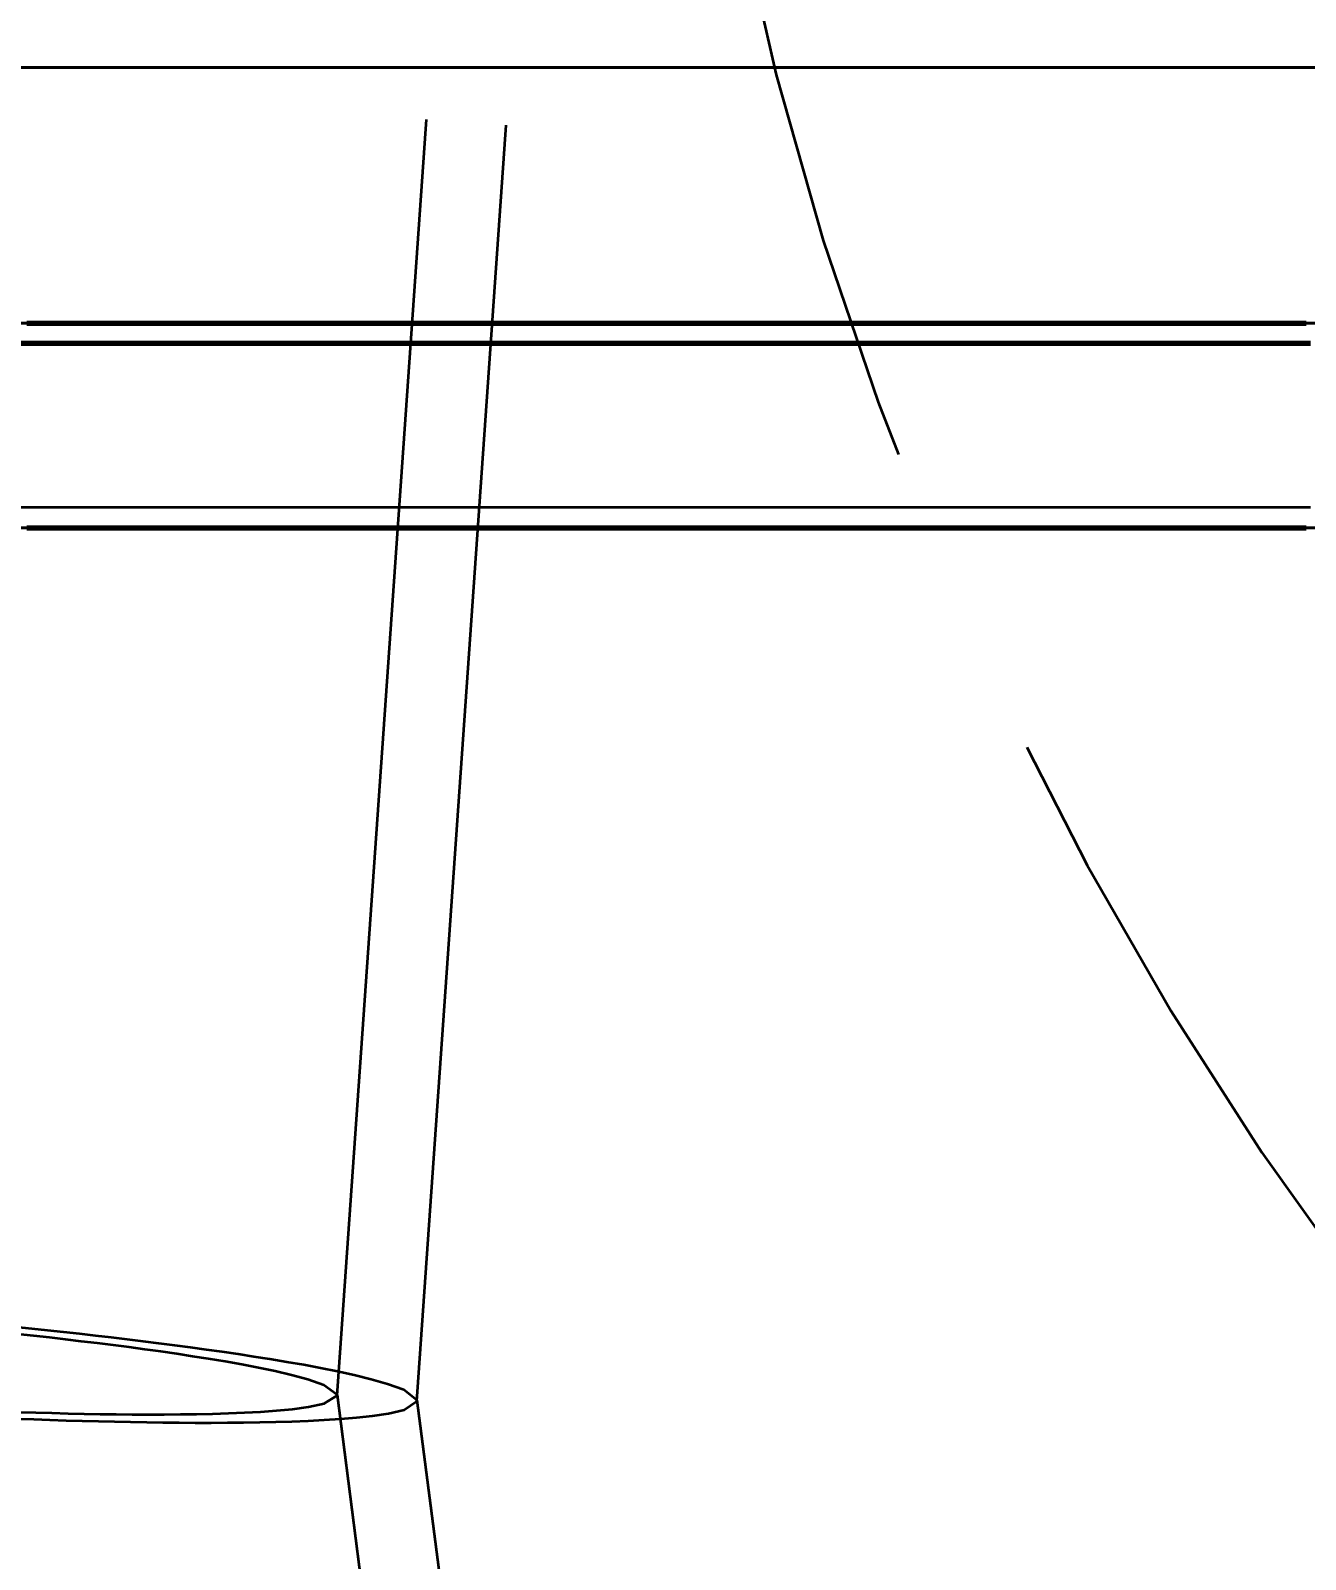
# Model space of a CAD drawing. Header units: millimetres. Extents: x 0 to 2382, y 0 to 420.
# Drawn here: x 148.603 to 152.588, y 221.843 to 226.624 of the extents above; entities that cross this region are included whole.
import ezdxf

# ---------------------------------------------------------------- set-up
doc = ezdxf.new("R2010")
doc.units = ezdxf.units.MM
doc.linetypes.add('IRAM-E-TRAZOS', pattern=[5, 4, -1])
for name, color, linetype, lineweight in [('01-VISIBLE', 7, 'CONTINUOUS', 70), ('02-OCULTA', 4, 'IRAM-E-TRAZOS', 35), ('04-COTA', 3, 'CONTINUOUS', 18)]:
    doc.layers.add(name, color=color, linetype=linetype, lineweight=lineweight)
doc.styles.add('ISO3098', font='isocpeur.ttf')
doc.dimstyles.new('FLAMA-IRAM', dxfattribs={"dimtxt": 3.5, "dimasz": 3.5, "dimexe": 2, "dimexo": 1.5, "dimgap": 1, "dimtad": 1, "dimdec": 1, "dimtxsty": 'ISO3098', "dimblk": 'IRAM_FLECHA', "dimblk1": 'IRAM_FLECHA', "dimblk2": 'IRAM_FLECHA', "dimcen": 2.5, "dimclrd": 256, "dimclre": 256, "dimclrt": 256, "dimazin": 3, "dimtfac": 1, "dimtmove": 0, "dimatfit": 3, "dimlwd": 18, "dimlwe": 18})

# ---------------------------------------------------------------- blocks, each defined once
blk = doc.blocks.new('IRAM_FLECHA')
blk.add_solid([(0, 0), (-1, 0.125), (-1, -0.125)])

msp = doc.modelspace()

# ---------------------------------------------------------------- linework, layer by layer
at = {"layer": '01-VISIBLE'}
for points in [[(148.5909, 225.7094), (148.6709, 225.7094), (148.7509, 225.7094), (148.8309, 225.7094), (148.9109, 225.7094), (148.9909, 225.7094), (149.0709, 225.7094), (149.1509, 225.7094), (149.2309, 225.7094), (149.3109, 225.7094), (149.3909, 225.7094), (149.4709, 225.7094), (149.5509, 225.7094), (149.6309, 225.7094), (149.7109, 225.7094), (149.7909, 225.7094), (149.8709, 225.7094), (149.9509, 225.7094), (150.0309, 225.7094), (150.1109, 225.7094), (150.1909, 225.7094), (150.2709, 225.7094), (150.3509, 225.7094), (150.4309, 225.7094), (150.5109, 225.7094), (150.5909, 225.7094), (150.6709, 225.7094), (150.7509, 225.7094), (150.8309, 225.7094), (150.9109, 225.7094), (150.9909, 225.7094), (151.0709, 225.7094), (151.1509, 225.7094), (151.2309, 225.7094), (151.3109, 225.7094), (151.3909, 225.7094), (151.4709, 225.7094), (151.5509, 225.7094), (151.6309, 225.7094), (151.7109, 225.7094), (151.7909, 225.7094), (151.8709, 225.7094), (151.9509, 225.7094), (152.0309, 225.7094), (152.1109, 225.7094), (152.1909, 225.7094), (152.2709, 225.7094), (152.3509, 225.7094), (152.4309, 225.7094), (152.5109, 225.7094), (152.5909, 225.7094)], [(152.6037, 225.6454), (152.5245, 225.6454), (152.4453, 225.6454), (152.3661, 225.6454), (152.2869, 225.6454), (152.2077, 225.6454), (152.1285, 225.6454), (152.0493, 225.6454), (151.9701, 225.6454), (151.8909, 225.6454), (151.8117, 225.6454), (151.7325, 225.6454), (151.6533, 225.6454), (151.5741, 225.6454), (151.4949, 225.6454), (151.4157, 225.6454), (151.3365, 225.6454), (151.2573, 225.6454), (151.1781, 225.6454), (151.0989, 225.6454), (151.0197, 225.6454), (150.9405, 225.6454), (150.8613, 225.6454), (150.7821, 225.6454), (150.7029, 225.6454), (150.6237, 225.6454), (150.5445, 225.6454), (150.4653, 225.6454), (150.3861, 225.6454), (150.3069, 225.6454), (150.2277, 225.6454), (150.1485, 225.6454), (150.0693, 225.6454), (149.9901, 225.6454), (149.9109, 225.6454), (149.8317, 225.6454), (149.7525, 225.6454), (149.6733, 225.6454), (149.5941, 225.6454), (149.5149, 225.6454), (149.4357, 225.6454), (149.3565, 225.6454), (149.2773, 225.6454), (149.1981, 225.6454), (149.1189, 225.6454), (149.0397, 225.6454), (148.9605, 225.6454), (148.8813, 225.6454), (148.8021, 225.6454), (148.7229, 225.6454), (148.6437, 225.6454), (148.5645, 225.6454)], [(148.5909, 225.0694), (148.6709, 225.0694), (148.7509, 225.0694), (148.8309, 225.0694), (148.9109, 225.0694), (148.9909, 225.0694), (149.0709, 225.0694), (149.1509, 225.0694), (149.2309, 225.0694), (149.3109, 225.0694), (149.3909, 225.0694), (149.4709, 225.0694), (149.5509, 225.0694), (149.6309, 225.0694), (149.7109, 225.0694), (149.7909, 225.0694), (149.8709, 225.0694), (149.9509, 225.0694), (150.0309, 225.0694), (150.1109, 225.0694), (150.1909, 225.0694), (150.2709, 225.0694), (150.3509, 225.0694), (150.4309, 225.0694), (150.5109, 225.0694), (150.5909, 225.0694), (150.6709, 225.0694), (150.7509, 225.0694), (150.8309, 225.0694), (150.9109, 225.0694), (150.9909, 225.0694), (151.0709, 225.0694), (151.1509, 225.0694), (151.2309, 225.0694), (151.3109, 225.0694), (151.3909, 225.0694), (151.4709, 225.0694), (151.5509, 225.0694), (151.6309, 225.0694), (151.7109, 225.0694), (151.7909, 225.0694), (151.8709, 225.0694), (151.9509, 225.0694), (152.0309, 225.0694), (152.1109, 225.0694), (152.1909, 225.0694), (152.2709, 225.0694), (152.3509, 225.0694), (152.4309, 225.0694), (152.5109, 225.0694), (152.5909, 225.0694)]]:
    msp.add_lwpolyline(points, dxfattribs=at)
at = {"layer": '02-OCULTA'}
for p, q in [((149.561, 222.3557), (151.9258, 256.173)), ((149.8104, 222.3383), (152.1752, 256.1555)), ((149.561, 222.3578), (150.0808, 218.3245)), ((149.8104, 222.3407), (150.3302, 218.3073))]:
    msp.add_line(p, q, dxfattribs=at)
for points in [[(152.6181, 226.5094), (152.5397, 226.5094), (152.4613, 226.5094), (152.3829, 226.5094), (152.3045, 226.5094), (152.2261, 226.5094), (152.1477, 226.5094), (152.0693, 226.5094), (151.9909, 226.5094), (151.9125, 226.5094), (151.8341, 226.5094), (151.7557, 226.5094), (151.6773, 226.5094), (151.5989, 226.5094), (151.5205, 226.5094), (151.4421, 226.5094), (151.3637, 226.5094), (151.2853, 226.5094), (151.2069, 226.5094), (151.1285, 226.5094), (151.0501, 226.5094), (150.9717, 226.5094), (150.8933, 226.5094), (150.8149, 226.5094), (150.7365, 226.5094), (150.6581, 226.5094), (150.5797, 226.5094), (150.5013, 226.5094), (150.4229, 226.5094), (150.3445, 226.5094), (150.2661, 226.5094), (150.1877, 226.5094), (150.1093, 226.5094), (150.0309, 226.5094), (149.9525, 226.5094), (149.8741, 226.5094), (149.7957, 226.5094), (149.7173, 226.5094), (149.6389, 226.5094), (149.5605, 226.5094), (149.4821, 226.5094), (149.4037, 226.5094), (149.3253, 226.5094), (149.2469, 226.5094), (149.1685, 226.5094), (149.0901, 226.5094), (149.0117, 226.5094), (148.9333, 226.5094), (148.8549, 226.5094), (148.7765, 226.5094), (148.6981, 226.5094), (148.6197, 226.5094), (148.5413, 226.5094)], [(148.5413, 226.5094), (148.6197, 226.5094), (148.6981, 226.5094), (148.7765, 226.5094), (148.8549, 226.5094), (148.9333, 226.5094), (149.0117, 226.5094), (149.0901, 226.5094), (149.1685, 226.5094), (149.2469, 226.5094), (149.3253, 226.5094), (149.4037, 226.5094), (149.4821, 226.5094), (149.5605, 226.5094), (149.6389, 226.5094), (149.7173, 226.5094), (149.7957, 226.5094), (149.8741, 226.5094), (149.9525, 226.5094), (150.0309, 226.5094), (150.1093, 226.5094), (150.1877, 226.5094), (150.2661, 226.5094), (150.3445, 226.5094), (150.4229, 226.5094), (150.5013, 226.5094), (150.5797, 226.5094), (150.6581, 226.5094), (150.7365, 226.5094), (150.8149, 226.5094), (150.8933, 226.5094), (150.9717, 226.5094), (151.0501, 226.5094), (151.1285, 226.5094), (151.2069, 226.5094), (151.2853, 226.5094), (151.3637, 226.5094), (151.4421, 226.5094), (151.5205, 226.5094), (151.5989, 226.5094), (151.6773, 226.5094), (151.7557, 226.5094), (151.8341, 226.5094), (151.9125, 226.5094), (151.9909, 226.5094), (152.0693, 226.5094), (152.1477, 226.5094), (152.2261, 226.5094), (152.3045, 226.5094), (152.3829, 226.5094), (152.4613, 226.5094), (152.5397, 226.5094), (152.6181, 226.5094)], [(152.6517, 226.5094), (152.5749, 226.5094), (152.4981, 226.5094), (152.4213, 226.5094), (152.3445, 226.5094), (152.2677, 226.5094), (152.1909, 226.5094), (152.1141, 226.5094), (152.0373, 226.5094), (151.9605, 226.5094), (151.8837, 226.5094), (151.8069, 226.5094), (151.7301, 226.5094), (151.6533, 226.5094), (151.5765, 226.5094), (151.4997, 226.5094), (151.4229, 226.5094), (151.3461, 226.5094), (151.2693, 226.5094), (151.1925, 226.5094), (151.1157, 226.5094), (151.0389, 226.5094), (150.9621, 226.5094), (150.8853, 226.5094), (150.8085, 226.5094), (150.7317, 226.5094), (150.6549, 226.5094), (150.5781, 226.5094), (150.5013, 226.5094), (150.4245, 226.5094), (150.3477, 226.5094), (150.2709, 226.5094), (150.1941, 226.5094), (150.1173, 226.5094), (150.0405, 226.5094), (149.9637, 226.5094), (149.8869, 226.5094), (149.8101, 226.5094), (149.7333, 226.5094), (149.6565, 226.5094), (149.5797, 226.5094), (149.5029, 226.5094), (149.4261, 226.5094), (149.3493, 226.5094), (149.2725, 226.5094), (149.1957, 226.5094), (149.1189, 226.5094), (149.0421, 226.5094), (148.9653, 226.5094), (148.8885, 226.5094), (148.8117, 226.5094), (148.7349, 226.5094), (148.6581, 226.5094), (148.5813, 226.5094)], [(148.5813, 226.5094), (148.6581, 226.5094), (148.7349, 226.5094), (148.8117, 226.5094), (148.8885, 226.5094), (148.9653, 226.5094), (149.0421, 226.5094), (149.1189, 226.5094), (149.1957, 226.5094), (149.2725, 226.5094), (149.3493, 226.5094), (149.4261, 226.5094), (149.5029, 226.5094), (149.5797, 226.5094), (149.6565, 226.5094), (149.7333, 226.5094), (149.8101, 226.5094), (149.8869, 226.5094), (149.9637, 226.5094), (150.0405, 226.5094), (150.1173, 226.5094), (150.1941, 226.5094), (150.2709, 226.5094), (150.3477, 226.5094), (150.4245, 226.5094), (150.5013, 226.5094), (150.5781, 226.5094), (150.6549, 226.5094), (150.7317, 226.5094), (150.8085, 226.5094), (150.8853, 226.5094), (150.9621, 226.5094), (151.0389, 226.5094), (151.1157, 226.5094), (151.1925, 226.5094), (151.2693, 226.5094), (151.3461, 226.5094), (151.4229, 226.5094), (151.4997, 226.5094), (151.5765, 226.5094), (151.6533, 226.5094), (151.7301, 226.5094), (151.8069, 226.5094), (151.8837, 226.5094), (151.9605, 226.5094), (152.0373, 226.5094), (152.1141, 226.5094), (152.1909, 226.5094), (152.2677, 226.5094), (152.3445, 226.5094), (152.4213, 226.5094), (152.4981, 226.5094), (152.5749, 226.5094), (152.6517, 226.5094)], [(152.6181, 225.7094), (152.5397, 225.7094), (152.4613, 225.7094), (152.3829, 225.7094), (152.3045, 225.7094), (152.2261, 225.7094), (152.1477, 225.7094), (152.0693, 225.7094), (151.9909, 225.7094), (151.9125, 225.7094), (151.8341, 225.7094), (151.7557, 225.7094), (151.6773, 225.7094), (151.5989, 225.7094), (151.5205, 225.7094), (151.4421, 225.7094), (151.3637, 225.7094), (151.2853, 225.7094), (151.2069, 225.7094), (151.1285, 225.7094), (151.0501, 225.7094), (150.9717, 225.7094), (150.8933, 225.7094), (150.8149, 225.7094), (150.7365, 225.7094), (150.6581, 225.7094), (150.5797, 225.7094), (150.5013, 225.7094), (150.4229, 225.7094), (150.3445, 225.7094), (150.2661, 225.7094), (150.1877, 225.7094), (150.1093, 225.7094), (150.0309, 225.7094), (149.9525, 225.7094), (149.8741, 225.7094), (149.7957, 225.7094), (149.7173, 225.7094), (149.6389, 225.7094), (149.5605, 225.7094), (149.4821, 225.7094), (149.4037, 225.7094), (149.3253, 225.7094), (149.2469, 225.7094), (149.1685, 225.7094), (149.0901, 225.7094), (149.0117, 225.7094), (148.9333, 225.7094), (148.8549, 225.7094), (148.7765, 225.7094), (148.6981, 225.7094), (148.6197, 225.7094), (148.5413, 225.7094)], [(148.5413, 225.7094), (148.6197, 225.7094), (148.6981, 225.7094), (148.7765, 225.7094), (148.8549, 225.7094), (148.9333, 225.7094), (149.0117, 225.7094), (149.0901, 225.7094), (149.1685, 225.7094), (149.2469, 225.7094), (149.3253, 225.7094), (149.4037, 225.7094), (149.4821, 225.7094), (149.5605, 225.7094), (149.6389, 225.7094), (149.7173, 225.7094), (149.7957, 225.7094), (149.8741, 225.7094), (149.9525, 225.7094), (150.0309, 225.7094), (150.1093, 225.7094), (150.1877, 225.7094), (150.2661, 225.7094), (150.3445, 225.7094), (150.4229, 225.7094), (150.5013, 225.7094), (150.5797, 225.7094), (150.6581, 225.7094), (150.7365, 225.7094), (150.8149, 225.7094), (150.8933, 225.7094), (150.9717, 225.7094), (151.0501, 225.7094), (151.1285, 225.7094), (151.2069, 225.7094), (151.2853, 225.7094), (151.3637, 225.7094), (151.4421, 225.7094), (151.5205, 225.7094), (151.5989, 225.7094), (151.6773, 225.7094), (151.7557, 225.7094), (151.8341, 225.7094), (151.9125, 225.7094), (151.9909, 225.7094), (152.0693, 225.7094), (152.1477, 225.7094), (152.2261, 225.7094), (152.3045, 225.7094), (152.3829, 225.7094), (152.4613, 225.7094), (152.5397, 225.7094), (152.6181, 225.7094)], [(152.6181, 225.7094), (152.5397, 225.7094), (152.4613, 225.7094), (152.3829, 225.7094), (152.3045, 225.7094), (152.2261, 225.7094), (152.1477, 225.7094), (152.0693, 225.7094), (151.9909, 225.7094), (151.9125, 225.7094), (151.8341, 225.7094), (151.7557, 225.7094), (151.6773, 225.7094), (151.5989, 225.7094), (151.5205, 225.7094), (151.4421, 225.7094), (151.3637, 225.7094), (151.2853, 225.7094), (151.2069, 225.7094), (151.1285, 225.7094), (151.0501, 225.7094), (150.9717, 225.7094), (150.8933, 225.7094), (150.8149, 225.7094), (150.7365, 225.7094), (150.6581, 225.7094), (150.5797, 225.7094), (150.5013, 225.7094), (150.4229, 225.7094), (150.3445, 225.7094), (150.2661, 225.7094), (150.1877, 225.7094), (150.1093, 225.7094), (150.0309, 225.7094), (149.9525, 225.7094), (149.8741, 225.7094), (149.7957, 225.7094), (149.7173, 225.7094), (149.6389, 225.7094), (149.5605, 225.7094), (149.4821, 225.7094), (149.4037, 225.7094), (149.3253, 225.7094), (149.2469, 225.7094), (149.1685, 225.7094), (149.0901, 225.7094), (149.0117, 225.7094), (148.9333, 225.7094), (148.8549, 225.7094), (148.7765, 225.7094), (148.6981, 225.7094), (148.6197, 225.7094), (148.5413, 225.7094)], [(148.5413, 225.7094), (148.6197, 225.7094), (148.6981, 225.7094), (148.7765, 225.7094), (148.8549, 225.7094), (148.9333, 225.7094), (149.0117, 225.7094), (149.0901, 225.7094), (149.1685, 225.7094), (149.2469, 225.7094), (149.3253, 225.7094), (149.4037, 225.7094), (149.4821, 225.7094), (149.5605, 225.7094), (149.6389, 225.7094), (149.7173, 225.7094), (149.7957, 225.7094), (149.8741, 225.7094), (149.9525, 225.7094), (150.0309, 225.7094), (150.1093, 225.7094), (150.1877, 225.7094), (150.2661, 225.7094), (150.3445, 225.7094), (150.4229, 225.7094), (150.5013, 225.7094), (150.5797, 225.7094), (150.6581, 225.7094), (150.7365, 225.7094), (150.8149, 225.7094), (150.8933, 225.7094), (150.9717, 225.7094), (151.0501, 225.7094), (151.1285, 225.7094), (151.2069, 225.7094), (151.2853, 225.7094), (151.3637, 225.7094), (151.4421, 225.7094), (151.5205, 225.7094), (151.5989, 225.7094), (151.6773, 225.7094), (151.7557, 225.7094), (151.8341, 225.7094), (151.9125, 225.7094), (151.9909, 225.7094), (152.0693, 225.7094), (152.1477, 225.7094), (152.2261, 225.7094), (152.3045, 225.7094), (152.3829, 225.7094), (152.4613, 225.7094), (152.5397, 225.7094), (152.6181, 225.7094)], [(152.6517, 225.7094), (152.5749, 225.7094), (152.4981, 225.7094), (152.4213, 225.7094), (152.3445, 225.7094), (152.2677, 225.7094), (152.1909, 225.7094), (152.1141, 225.7094), (152.0373, 225.7094), (151.9605, 225.7094), (151.8837, 225.7094), (151.8069, 225.7094), (151.7301, 225.7094), (151.6533, 225.7094), (151.5765, 225.7094), (151.4997, 225.7094), (151.4229, 225.7094), (151.3461, 225.7094), (151.2693, 225.7094), (151.1925, 225.7094), (151.1157, 225.7094), (151.0389, 225.7094), (150.9621, 225.7094), (150.8853, 225.7094), (150.8085, 225.7094), (150.7317, 225.7094), (150.6549, 225.7094), (150.5781, 225.7094), (150.5013, 225.7094), (150.4245, 225.7094), (150.3477, 225.7094), (150.2709, 225.7094), (150.1941, 225.7094), (150.1173, 225.7094), (150.0405, 225.7094), (149.9637, 225.7094), (149.8869, 225.7094), (149.8101, 225.7094), (149.7333, 225.7094), (149.6565, 225.7094), (149.5797, 225.7094), (149.5029, 225.7094), (149.4261, 225.7094), (149.3493, 225.7094), (149.2725, 225.7094), (149.1957, 225.7094), (149.1189, 225.7094), (149.0421, 225.7094), (148.9653, 225.7094), (148.8885, 225.7094), (148.8117, 225.7094), (148.7349, 225.7094), (148.6581, 225.7094), (148.5813, 225.7094)], [(148.5813, 225.7094), (148.6581, 225.7094), (148.7349, 225.7094), (148.8117, 225.7094), (148.8885, 225.7094), (148.9653, 225.7094), (149.0421, 225.7094), (149.1189, 225.7094), (149.1957, 225.7094), (149.2725, 225.7094), (149.3493, 225.7094), (149.4261, 225.7094), (149.5029, 225.7094), (149.5797, 225.7094), (149.6565, 225.7094), (149.7333, 225.7094), (149.8101, 225.7094), (149.8869, 225.7094), (149.9637, 225.7094), (150.0405, 225.7094), (150.1173, 225.7094), (150.1941, 225.7094), (150.2709, 225.7094), (150.3477, 225.7094), (150.4245, 225.7094), (150.5013, 225.7094), (150.5781, 225.7094), (150.6549, 225.7094), (150.7317, 225.7094), (150.8085, 225.7094), (150.8853, 225.7094), (150.9621, 225.7094), (151.0389, 225.7094), (151.1157, 225.7094), (151.1925, 225.7094), (151.2693, 225.7094), (151.3461, 225.7094), (151.4229, 225.7094), (151.4997, 225.7094), (151.5765, 225.7094), (151.6533, 225.7094), (151.7301, 225.7094), (151.8069, 225.7094), (151.8837, 225.7094), (151.9605, 225.7094), (152.0373, 225.7094), (152.1141, 225.7094), (152.1909, 225.7094), (152.2677, 225.7094), (152.3445, 225.7094), (152.4213, 225.7094), (152.4981, 225.7094), (152.5749, 225.7094), (152.6517, 225.7094)], [(152.5909, 225.7094), (152.5109, 225.7094), (152.4309, 225.7094), (152.3509, 225.7094), (152.2709, 225.7094), (152.1909, 225.7094), (152.1109, 225.7094), (152.0309, 225.7094), (151.9509, 225.7094), (151.8709, 225.7094), (151.7909, 225.7094), (151.7109, 225.7094), (151.6309, 225.7094), (151.5509, 225.7094), (151.4709, 225.7094), (151.3909, 225.7094), (151.3109, 225.7094), (151.2309, 225.7094), (151.1509, 225.7094), (151.0709, 225.7094), (150.9909, 225.7094), (150.9109, 225.7094), (150.8309, 225.7094), (150.7509, 225.7094), (150.6709, 225.7094), (150.5909, 225.7094), (150.5109, 225.7094), (150.4309, 225.7094), (150.3509, 225.7094), (150.2709, 225.7094), (150.1909, 225.7094), (150.1109, 225.7094), (150.0309, 225.7094), (149.9509, 225.7094), (149.8709, 225.7094), (149.7909, 225.7094), (149.7109, 225.7094), (149.6309, 225.7094), (149.5509, 225.7094), (149.4709, 225.7094), (149.3909, 225.7094), (149.3109, 225.7094), (149.2309, 225.7094), (149.1509, 225.7094), (149.0709, 225.7094), (148.9909, 225.7094), (148.9109, 225.7094), (148.8309, 225.7094), (148.7509, 225.7094), (148.6709, 225.7094), (148.5909, 225.7094)], [(152.5993, 225.6454), (152.5208, 225.6454), (152.4422, 225.6454), (152.3637, 225.6454), (152.2851, 225.6454), (152.2065, 225.6454), (152.128, 225.6454), (152.0494, 225.6454), (151.9709, 225.6454), (151.8923, 225.6454), (151.8137, 225.6454), (151.7352, 225.6454), (151.6566, 225.6454), (151.5781, 225.6454), (151.4995, 225.6454), (151.4209, 225.6454), (151.3424, 225.6454), (151.2638, 225.6454), (151.1853, 225.6454), (151.1067, 225.6454), (151.0281, 225.6454), (150.9496, 225.6454), (150.871, 225.6454), (150.7925, 225.6454), (150.7139, 225.6454), (150.6353, 225.6454), (150.5568, 225.6454), (150.4782, 225.6454), (150.3997, 225.6454), (150.3211, 225.6454), (150.2425, 225.6454), (150.164, 225.6454), (150.0854, 225.6454), (150.0069, 225.6454), (149.9283, 225.6454), (149.8497, 225.6454), (149.7712, 225.6454), (149.6926, 225.6454), (149.6141, 225.6454), (149.5355, 225.6454), (149.4569, 225.6454), (149.3784, 225.6454), (149.2998, 225.6454), (149.2213, 225.6454), (149.1427, 225.6454), (149.0641, 225.6454), (148.9856, 225.6454), (148.907, 225.6454), (148.8285, 225.6454), (148.7499, 225.6454), (148.6713, 225.6454), (148.5928, 225.6454)], [(148.5645, 225.1334), (148.6437, 225.1334), (148.7229, 225.1334), (148.8021, 225.1334), (148.8813, 225.1334), (148.9605, 225.1334), (149.0397, 225.1334), (149.1189, 225.1334), (149.1981, 225.1334), (149.2773, 225.1334), (149.3565, 225.1334), (149.4357, 225.1334), (149.5149, 225.1334), (149.5941, 225.1334), (149.6733, 225.1334), (149.7525, 225.1334), (149.8317, 225.1334), (149.9109, 225.1334), (149.9901, 225.1334), (150.0693, 225.1334), (150.1485, 225.1334), (150.2277, 225.1334), (150.3069, 225.1334), (150.3861, 225.1334), (150.4653, 225.1334), (150.5445, 225.1334), (150.6237, 225.1334), (150.7029, 225.1334), (150.7821, 225.1334), (150.8613, 225.1334), (150.9405, 225.1334), (151.0197, 225.1334), (151.0989, 225.1334), (151.1781, 225.1334), (151.2573, 225.1334), (151.3365, 225.1334), (151.4157, 225.1334), (151.4949, 225.1334), (151.5741, 225.1334), (151.6533, 225.1334), (151.7325, 225.1334), (151.8117, 225.1334), (151.8909, 225.1334), (151.9701, 225.1334), (152.0493, 225.1334), (152.1285, 225.1334), (152.2077, 225.1334), (152.2869, 225.1334), (152.3661, 225.1334), (152.4453, 225.1334), (152.5245, 225.1334), (152.6037, 225.1334)], [(148.5645, 225.1334), (148.6437, 225.1334), (148.7229, 225.1334), (148.8021, 225.1334), (148.8813, 225.1334), (148.9605, 225.1334), (149.0397, 225.1334), (149.1189, 225.1334), (149.1981, 225.1334), (149.2773, 225.1334), (149.3565, 225.1334), (149.4357, 225.1334), (149.5149, 225.1334), (149.5941, 225.1334), (149.6733, 225.1334), (149.7525, 225.1334), (149.8317, 225.1334), (149.9109, 225.1334), (149.9901, 225.1334), (150.0693, 225.1334), (150.1485, 225.1334), (150.2277, 225.1334), (150.3069, 225.1334), (150.3861, 225.1334), (150.4653, 225.1334), (150.5445, 225.1334), (150.6237, 225.1334), (150.7029, 225.1334), (150.7821, 225.1334), (150.8613, 225.1334), (150.9405, 225.1334), (151.0197, 225.1334), (151.0989, 225.1334), (151.1781, 225.1334), (151.2573, 225.1334), (151.3365, 225.1334), (151.4157, 225.1334), (151.4949, 225.1334), (151.5741, 225.1334), (151.6533, 225.1334), (151.7325, 225.1334), (151.8117, 225.1334), (151.8909, 225.1334), (151.9701, 225.1334), (152.0493, 225.1334), (152.1285, 225.1334), (152.2077, 225.1334), (152.2869, 225.1334), (152.3661, 225.1334), (152.4453, 225.1334), (152.5245, 225.1334), (152.6037, 225.1334)], [(152.6181, 225.0694), (152.5397, 225.0694), (152.4613, 225.0694), (152.3829, 225.0694), (152.3045, 225.0694), (152.2261, 225.0694), (152.1477, 225.0694), (152.0693, 225.0694), (151.9909, 225.0694), (151.9125, 225.0694), (151.8341, 225.0694), (151.7557, 225.0694), (151.6773, 225.0694), (151.5989, 225.0694), (151.5205, 225.0694), (151.4421, 225.0694), (151.3637, 225.0694), (151.2853, 225.0694), (151.2069, 225.0694), (151.1285, 225.0694), (151.0501, 225.0694), (150.9717, 225.0694), (150.8933, 225.0694), (150.8149, 225.0694), (150.7365, 225.0694), (150.6581, 225.0694), (150.5797, 225.0694), (150.5013, 225.0694), (150.4229, 225.0694), (150.3445, 225.0694), (150.2661, 225.0694), (150.1877, 225.0694), (150.1093, 225.0694), (150.0309, 225.0694), (149.9525, 225.0694), (149.8741, 225.0694), (149.7957, 225.0694), (149.7173, 225.0694), (149.6389, 225.0694), (149.5605, 225.0694), (149.4821, 225.0694), (149.4037, 225.0694), (149.3253, 225.0694), (149.2469, 225.0694), (149.1685, 225.0694), (149.0901, 225.0694), (149.0117, 225.0694), (148.9333, 225.0694), (148.8549, 225.0694), (148.7765, 225.0694), (148.6981, 225.0694), (148.6197, 225.0694), (148.5413, 225.0694)], [(148.5413, 225.0694), (148.6197, 225.0694), (148.6981, 225.0694), (148.7765, 225.0694), (148.8549, 225.0694), (148.9333, 225.0694), (149.0117, 225.0694), (149.0901, 225.0694), (149.1685, 225.0694), (149.2469, 225.0694), (149.3253, 225.0694), (149.4037, 225.0694), (149.4821, 225.0694), (149.5605, 225.0694), (149.6389, 225.0694), (149.7173, 225.0694), (149.7957, 225.0694), (149.8741, 225.0694), (149.9525, 225.0694), (150.0309, 225.0694), (150.1093, 225.0694), (150.1877, 225.0694), (150.2661, 225.0694), (150.3445, 225.0694), (150.4229, 225.0694), (150.5013, 225.0694), (150.5797, 225.0694), (150.6581, 225.0694), (150.7365, 225.0694), (150.8149, 225.0694), (150.8933, 225.0694), (150.9717, 225.0694), (151.0501, 225.0694), (151.1285, 225.0694), (151.2069, 225.0694), (151.2853, 225.0694), (151.3637, 225.0694), (151.4421, 225.0694), (151.5205, 225.0694), (151.5989, 225.0694), (151.6773, 225.0694), (151.7557, 225.0694), (151.8341, 225.0694), (151.9125, 225.0694), (151.9909, 225.0694), (152.0693, 225.0694), (152.1477, 225.0694), (152.2261, 225.0694), (152.3045, 225.0694), (152.3829, 225.0694), (152.4613, 225.0694), (152.5397, 225.0694), (152.6181, 225.0694)], [(152.5909, 225.0694), (152.5109, 225.0694), (152.4309, 225.0694), (152.3509, 225.0694), (152.2709, 225.0694), (152.1909, 225.0694), (152.1109, 225.0694), (152.0309, 225.0694), (151.9509, 225.0694), (151.8709, 225.0694), (151.7909, 225.0694), (151.7109, 225.0694), (151.6309, 225.0694), (151.5509, 225.0694), (151.4709, 225.0694), (151.3909, 225.0694), (151.3109, 225.0694), (151.2309, 225.0694), (151.1509, 225.0694), (151.0709, 225.0694), (150.9909, 225.0694), (150.9109, 225.0694), (150.8309, 225.0694), (150.7509, 225.0694), (150.6709, 225.0694), (150.5909, 225.0694), (150.5109, 225.0694), (150.4309, 225.0694), (150.3509, 225.0694), (150.2709, 225.0694), (150.1909, 225.0694), (150.1109, 225.0694), (150.0309, 225.0694), (149.9509, 225.0694), (149.8709, 225.0694), (149.7909, 225.0694), (149.7109, 225.0694), (149.6309, 225.0694), (149.5509, 225.0694), (149.4709, 225.0694), (149.3909, 225.0694), (149.3109, 225.0694), (149.2309, 225.0694), (149.1509, 225.0694), (149.0709, 225.0694), (148.9909, 225.0694), (148.9109, 225.0694), (148.8309, 225.0694), (148.7509, 225.0694), (148.6709, 225.0694), (148.5909, 225.0694)], [(149.3505, 222.4693), (149.3011, 222.4772), (149.2517, 222.4847), (149.2022, 222.492), (149.1527, 222.499), (149.1031, 222.5058), (149.0535, 222.5123), (149.0039, 222.5187), (148.9543, 222.5249), (148.9046, 222.531), (148.855, 222.5368), (148.8053, 222.5425), (148.7555, 222.5481), (148.7058, 222.5535), (148.6561, 222.5589), (148.6063, 222.564), (148.5566, 222.5691)], [(149.1586, 222.4704), (149.1091, 222.4782), (149.0596, 222.4857), (149.01, 222.4929), (148.9603, 222.4998), (148.9107, 222.5065), (148.8609, 222.5129), (148.8112, 222.5191), (148.7615, 222.5251), (148.7117, 222.531), (148.6619, 222.5367), (148.6121, 222.5422), (148.5622, 222.5475)], [(149.561, 222.3578), (149.5198, 222.3884), (149.4697, 222.4058), (149.4186, 222.4196), (149.367, 222.4316), (149.3151, 222.4424), (149.2631, 222.4524), (149.2109, 222.4617), (149.1586, 222.4704)], [(149.8104, 222.3407), (149.7695, 222.373), (149.719, 222.3915), (149.6672, 222.4063), (149.6149, 222.4191), (149.5623, 222.4307), (149.5096, 222.4413), (149.4567, 222.4512), (149.4036, 222.4605), (149.3505, 222.4693)], [(148.5626, 222.2832), (148.6131, 222.2814), (148.6635, 222.2796), (148.7139, 222.278), (148.7643, 222.2765), (148.8148, 222.2752), (148.8652, 222.274), (148.9156, 222.273), (148.9661, 222.2722), (149.0165, 222.2715), (149.067, 222.271), (149.1174, 222.2708), (149.1678, 222.2707), (149.2183, 222.2709), (149.2687, 222.2714), (149.3192, 222.2722), (149.3696, 222.2733), (149.42, 222.2749), (149.4704, 222.2769), (149.5208, 222.2794), (149.5712, 222.2827), (149.6214, 222.2869), (149.6716, 222.2924), (149.7215, 222.2999), (149.7706, 222.3113), (149.8104, 222.3383)], [(148.5696, 222.304), (148.6197, 222.3024), (148.6698, 222.3011), (148.72, 222.2998), (148.7701, 222.2988), (148.8203, 222.2979), (148.8704, 222.2972), (148.9206, 222.2968), (148.9707, 222.2966), (149.0209, 222.2967), (149.0711, 222.297), (149.1212, 222.2977), (149.1713, 222.2988), (149.2215, 222.3003), (149.2716, 222.3024), (149.3217, 222.3051), (149.3717, 222.3087), (149.4216, 222.3134), (149.4713, 222.3201), (149.5204, 222.3304), (149.561, 222.3557)], [(149.561, 222.3557), (149.5611, 222.3561), (149.5611, 222.3564), (149.5611, 222.3568), (149.5611, 222.3571), (149.561, 222.3575), (149.561, 222.3578)], [(149.8104, 222.3383), (149.8105, 222.3387), (149.8105, 222.3391), (149.8105, 222.3395), (149.8104, 222.3399), (149.8104, 222.3403), (149.8104, 222.3407)]]:
    msp.add_lwpolyline(points, dxfattribs=at)
msp.add_arc((161.4901, 229.2094), 10.8993, 180, -90, dxfattribs=at)
msp.add_arc((161.4901, 229.2094), 10.8993, 180, -90, dxfattribs=at)
msp.add_arc((161.4901, 229.2094), 10.8993, 180, -90, dxfattribs=at)

# ---------------------------------------------------------------- dimensions: what is measured, and where the dimension line sits
at = {"layer": '04-COTA'}
msp.add_linear_dim(base=(126.3909, 212.2094), p1=(145.7909, 212.2094), p2=(158.7909, 303.5963), angle=90, dimstyle='FLAMA-IRAM', override={"dimlfac": 10}, dxfattribs=at).render()

doc.saveas('drawing.dxf')
